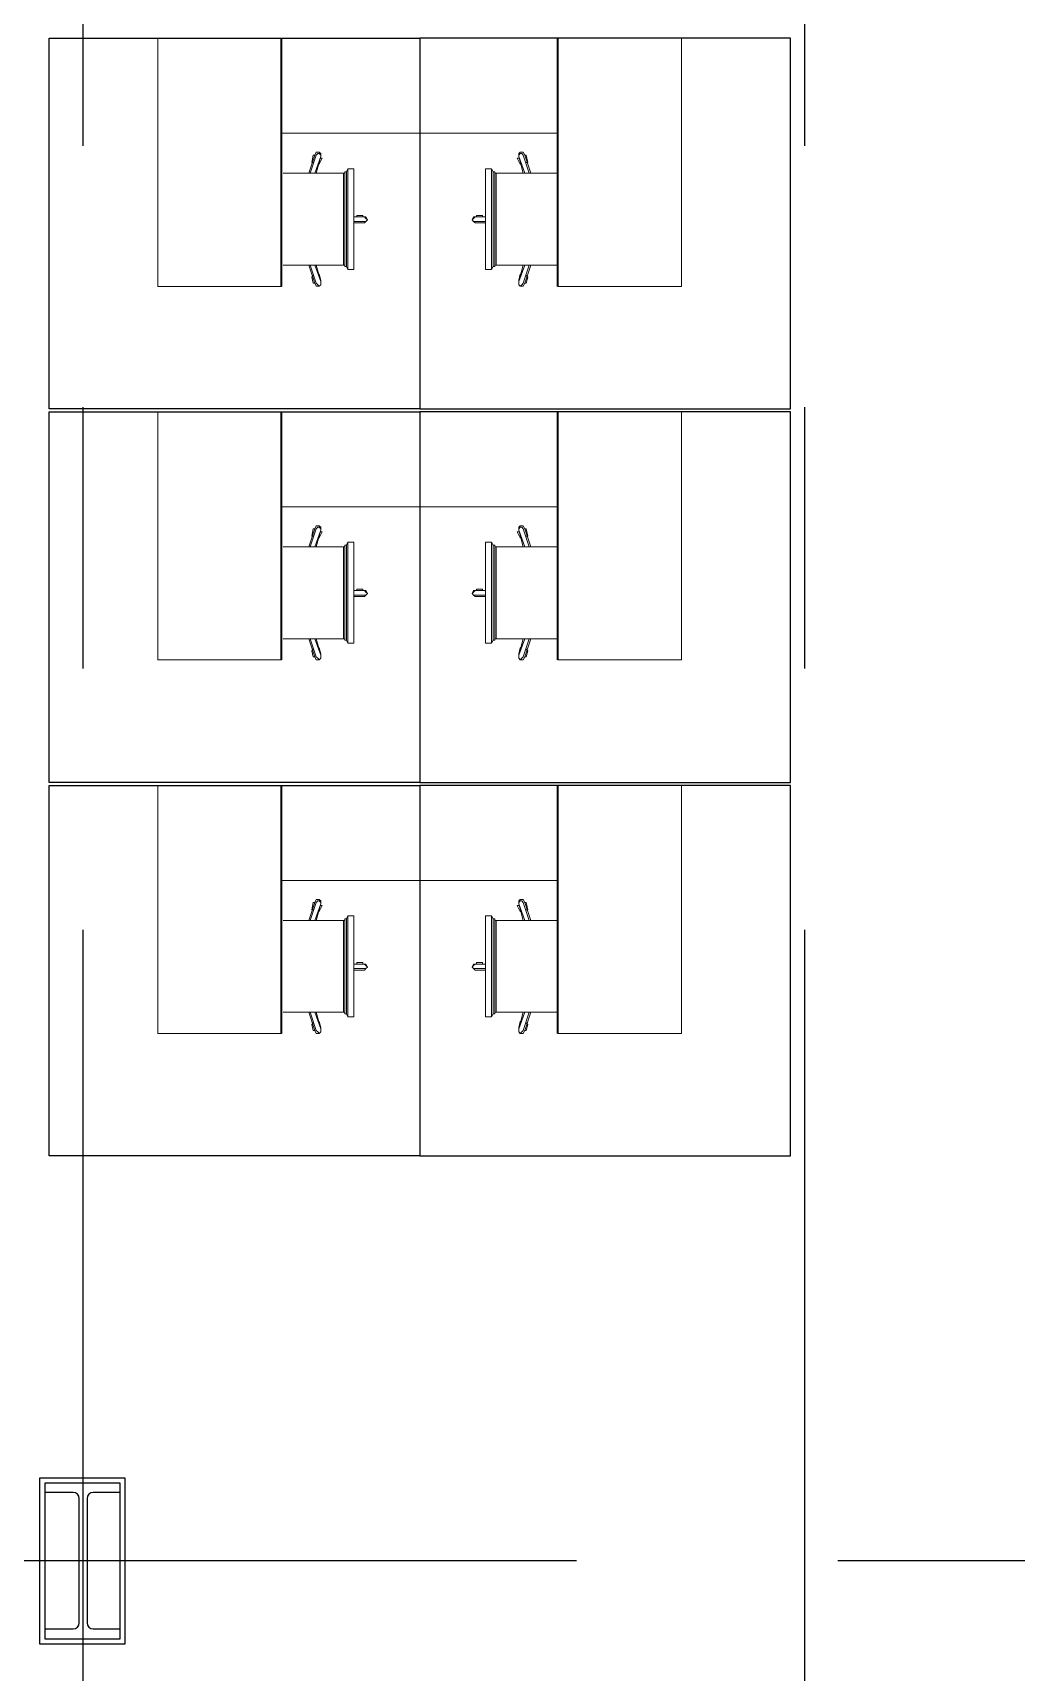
# Model space of a CAD drawing. Header units: millimetres. Extents: x 2148 to 2681, y 758 to 986.
# Drawn here: x 2598.879 to 2601.267, y 930.699 to 934.682 of the extents above; entities that cross this region are included whole.
import ezdxf

# ---------------------------------------------------------------- set-up
doc = ezdxf.new("R2010")
doc.units = ezdxf.units.MM
doc.linetypes.add('CENTER2', pattern=[28.575, 19.05, -3.175, 3.175, -3.175])
for name, color, linetype in [('at_Entity', 7, 'Continuous'), ('COLUMN', 7, 'Continuous'), ('D', 1, 'Continuous'), ('S-COLS', 6, 'Continuous'), ('S_GRID LINES', 252, 'Continuous')]:
    doc.layers.add(name, color=color, linetype=linetype)

msp = doc.modelspace()

# ---------------------------------------------------------------- linework, layer by layer
at = {"layer": 'at_Entity', "color": 0, "lineweight": 15}
for p, q in [((2599.1831599, 934.6687734, 0), (2599.8189365, 934.6687734, 0)), ((2599.1831599, 934.0660548, 0), (2599.1831599, 934.6687734, 0)), ((2600.4547131, 934.6687734, 0), (2599.8189365, 934.6687734, 0)), ((2600.4547131, 934.0660548, 0), (2600.4547131, 934.6687734, 0)), ((2599.4832789, 934.4381939, 0), (2599.8189365, 934.4381939, 0)), ((2600.1545941, 934.4381939, 0), (2599.8189365, 934.4381939, 0)), ((2599.5637992, 934.3849034, 0), (2599.567459, 934.3922237, 0)), ((2599.567459, 934.3922237, 0), (2599.5747787, 934.3922237, 0)), ((2599.5747787, 934.3922237, 0), (2599.5784392, 934.3885639, 0)), ((2600.0630942, 934.3922237, 0), (2600.0594338, 934.3885639, 0)), ((2600.0704139, 934.3922237, 0), (2600.0630942, 934.3922237, 0)), ((2600.0740738, 934.3849034, 0), (2600.0704139, 934.3922237, 0)), ((2599.5491592, 934.3409841, 0), (2599.5637992, 934.3849034, 0)), ((2599.567459, 934.3849034, 0), (2599.552819, 934.3409841, 0)), ((2599.5564789, 934.3666036, 0), (2599.5601387, 934.3849034, 0)), ((2599.5601387, 934.3666036, 0), (2599.5564789, 934.3666036, 0)), ((2599.5601387, 934.3849034, 0), (2599.5637992, 934.3849034, 0)), ((2599.5637992, 934.3409841, 0), (2599.5784392, 934.3812436, 0)), ((2599.5711189, 934.3885639, 0), (2599.567459, 934.3849034, 0)), ((2599.5784392, 934.3812436, 0), (2599.567459, 934.3409841, 0)), ((2599.5747787, 934.3885639, 0), (2599.5711189, 934.3885639, 0)), ((2599.5747787, 934.3629437, 0), (2599.5711189, 934.3629437, 0)), ((2599.5784392, 934.3849034, 0), (2599.5747787, 934.3885639, 0)), ((2599.582099, 934.3775837, 0), (2599.5747787, 934.3629437, 0)), ((2599.5784392, 934.3885639, 0), (2599.5784392, 934.3812436, 0)), ((2599.5784392, 934.3812436, 0), (2599.5784392, 934.3849034, 0)), ((2599.5784392, 934.3775837, 0), (2599.582099, 934.3775837, 0)), ((2600.0594338, 934.3775837, 0), (2600.0557739, 934.3775837, 0)), ((2600.0557739, 934.3775837, 0), (2600.0630942, 934.3629437, 0)), ((2600.0594338, 934.3885639, 0), (2600.0594338, 934.3812436, 0)), ((2600.0594338, 934.3849034, 0), (2600.0630942, 934.3885639, 0)), ((2600.0594338, 934.3812436, 0), (2600.0594338, 934.3849034, 0)), ((2600.0740738, 934.3409841, 0), (2600.0594338, 934.3812436, 0)), ((2600.0594338, 934.3812436, 0), (2600.0704139, 934.3409841, 0)), ((2600.0630942, 934.3885639, 0), (2600.0667541, 934.3885639, 0)), ((2600.0630942, 934.3629437, 0), (2600.0667541, 934.3629437, 0)), ((2600.0667541, 934.3885639, 0), (2600.0704139, 934.3849034, 0)), ((2600.0704139, 934.3849034, 0), (2600.0850539, 934.3409841, 0)), ((2600.0887138, 934.3409841, 0), (2600.0740738, 934.3849034, 0)), ((2600.0777342, 934.3849034, 0), (2600.0740738, 934.3849034, 0)), ((2600.0813941, 934.3666036, 0), (2600.0777342, 934.3849034, 0)), ((2600.0777342, 934.3666036, 0), (2600.0813941, 934.3666036, 0)), ((2599.4869393, 934.3409841, 0), (2599.6333387, 934.3409841, 0)), ((2599.6333387, 934.1177243, 0), (2599.6333387, 934.3409841, 0)), ((2599.6333387, 934.3409841, 0), (2599.6369992, 934.3409841, 0)), ((2599.6369992, 934.1140644, 0), (2599.6369992, 934.3446439, 0)), ((2599.6369992, 934.3446439, 0), (2599.640659, 934.3446439, 0)), ((2599.6369992, 934.3409841, 0), (2599.6369992, 934.3373236, 0)), ((2599.640659, 934.3446439, 0), (2599.6443188, 934.3519636, 0)), ((2599.640659, 934.1140644, 0), (2599.640659, 934.3446439, 0)), ((2599.6443188, 934.3519636, 0), (2599.6479787, 934.3519636, 0)), ((2599.6443188, 934.1067441, 0), (2599.6443188, 934.3519636, 0)), ((2599.6479787, 934.3519636, 0), (2599.6516385, 934.3519636, 0)), ((2599.6516385, 934.3519636, 0), (2599.6589588, 934.3519636, 0)), ((2599.6589588, 934.3519636, 0), (2599.6589588, 934.3446439, 0)), ((2599.6589588, 934.3446439, 0), (2599.6589588, 934.1140644, 0)), ((2599.9862344, 934.3519636, 0), (2599.9789141, 934.3519636, 0)), ((2599.9789141, 934.3519636, 0), (2599.9789141, 934.3446439, 0)), ((2599.9789141, 934.3446439, 0), (2599.9789141, 934.1140644, 0)), ((2599.9898943, 934.3519636, 0), (2599.9862344, 934.3519636, 0)), ((2599.9935541, 934.3519636, 0), (2599.9898943, 934.3519636, 0)), ((2599.9972139, 934.3446439, 0), (2599.9935541, 934.3519636, 0)), ((2599.9935541, 934.1067441, 0), (2599.9935541, 934.3519636, 0)), ((2599.9972139, 934.1140644, 0), (2599.9972139, 934.3446439, 0)), ((2600.0008738, 934.3446439, 0), (2599.9972139, 934.3446439, 0)), ((2600.0008738, 934.1140644, 0), (2600.0008738, 934.3446439, 0)), ((2600.0045342, 934.3409841, 0), (2600.0008738, 934.3409841, 0)), ((2600.0008738, 934.3409841, 0), (2600.0008738, 934.3373236, 0)), ((2600.0045342, 934.1177243, 0), (2600.0045342, 934.3409841, 0)), ((2600.1509336, 934.3409841, 0), (2600.0045342, 934.3409841, 0)), ((2599.6589588, 934.2348442, 0), (2599.684579, 934.2348442, 0)), ((2599.684579, 934.2348442, 0), (2599.6589588, 934.2348442, 0)), ((2599.6662785, 934.2348442, 0), (2599.6662785, 934.2385041, 0)), ((2599.6662785, 934.2385041, 0), (2599.6809185, 934.2385041, 0)), ((2599.6809185, 934.2385041, 0), (2599.6809185, 934.2348442, 0)), ((2599.6882388, 934.2311838, 0), (2599.684579, 934.2348442, 0)), ((2599.684579, 934.2348442, 0), (2599.6882388, 934.2348442, 0)), ((2599.6882388, 934.2348442, 0), (2599.6918987, 934.2275239, 0)), ((2599.9496341, 934.2348442, 0), (2599.9459743, 934.2275239, 0)), ((2599.9496341, 934.2311838, 0), (2599.9532939, 934.2348442, 0)), ((2599.9532939, 934.2348442, 0), (2599.9496341, 934.2348442, 0)), ((2599.9789141, 934.2348442, 0), (2599.9532939, 934.2348442, 0)), ((2599.9532939, 934.2348442, 0), (2599.9789141, 934.2348442, 0)), ((2599.9715944, 934.2385041, 0), (2599.9569544, 934.2385041, 0)), ((2599.9569544, 934.2385041, 0), (2599.9569544, 934.2348442, 0)), ((2599.9715944, 934.2348442, 0), (2599.9715944, 934.2385041, 0)), ((2599.684579, 934.2238641, 0), (2599.6589588, 934.2238641, 0)), ((2599.684579, 934.2202042, 0), (2599.6589588, 934.2202042, 0)), ((2599.6809185, 934.2202042, 0), (2599.6662785, 934.2202042, 0)), ((2599.684579, 934.2238641, 0), (2599.6882388, 934.2238641, 0)), ((2599.6882388, 934.2238641, 0), (2599.684579, 934.2202042, 0)), ((2599.6918987, 934.2275239, 0), (2599.6882388, 934.2311838, 0)), ((2599.6882388, 934.2238641, 0), (2599.6918987, 934.2275239, 0)), ((2599.6918987, 934.2275239, 0), (2599.6882388, 934.2238641, 0)), ((2599.9459743, 934.2275239, 0), (2599.9496341, 934.2311838, 0)), ((2599.9496341, 934.2238641, 0), (2599.9459743, 934.2275239, 0)), ((2599.9459743, 934.2275239, 0), (2599.9496341, 934.2238641, 0)), ((2599.9532939, 934.2238641, 0), (2599.9496341, 934.2238641, 0)), ((2599.9496341, 934.2238641, 0), (2599.9532939, 934.2202042, 0)), ((2599.9532939, 934.2238641, 0), (2599.9789141, 934.2238641, 0)), ((2599.9532939, 934.2202042, 0), (2599.9789141, 934.2202042, 0)), ((2599.9569544, 934.2202042, 0), (2599.9715944, 934.2202042, 0)), ((2599.6333387, 934.1177243, 0), (2599.4869393, 934.1177243, 0)), ((2599.5637992, 934.0738043, 0), (2599.5491592, 934.1177243, 0)), ((2599.567459, 934.0738043, 0), (2599.552819, 934.1177243, 0)), ((2599.5637992, 934.1177243, 0), (2599.5784392, 934.0774641, 0)), ((2599.5784392, 934.0774641, 0), (2599.567459, 934.1177243, 0)), ((2599.6369992, 934.1177243, 0), (2599.6333387, 934.1177243, 0)), ((2599.6369992, 934.1213841, 0), (2599.6369992, 934.1177243, 0)), ((2599.640659, 934.1140644, 0), (2599.6369992, 934.1140644, 0)), ((2599.6443188, 934.1067441, 0), (2599.640659, 934.1140644, 0)), ((2599.6589588, 934.1140644, 0), (2599.6589588, 934.1067441, 0)), ((2599.9789141, 934.1140644, 0), (2599.9789141, 934.1067441, 0)), ((2599.9935541, 934.1067441, 0), (2599.9972139, 934.1140644, 0)), ((2599.9972139, 934.1140644, 0), (2600.0008738, 934.1140644, 0)), ((2600.0008738, 934.1213841, 0), (2600.0008738, 934.1177243, 0)), ((2600.0008738, 934.1177243, 0), (2600.0045342, 934.1177243, 0)), ((2600.0045342, 934.1177243, 0), (2600.1509336, 934.1177243, 0)), ((2600.0740738, 934.1177243, 0), (2600.0594338, 934.0774641, 0)), ((2600.0594338, 934.0774641, 0), (2600.0704139, 934.1177243, 0)), ((2600.0704139, 934.0738043, 0), (2600.0850539, 934.1177243, 0)), ((2600.0740738, 934.0738043, 0), (2600.0887138, 934.1177243, 0)), ((2599.5564789, 934.0884443, 0), (2599.5601387, 934.0921041, 0)), ((2599.5601387, 934.0738043, 0), (2599.5564789, 934.0884443, 0)), ((2599.5637992, 934.0738043, 0), (2599.5601387, 934.0738043, 0)), ((2599.567459, 934.0664846, 0), (2599.5637992, 934.0738043, 0)), ((2599.5711189, 934.0701444, 0), (2599.567459, 934.0738043, 0)), ((2599.5711189, 934.0957639, 0), (2599.5747787, 934.0957639, 0)), ((2599.5747787, 934.0957639, 0), (2599.5784392, 934.081124, 0)), ((2599.5784392, 934.081124, 0), (2599.5784392, 934.0774641, 0)), ((2599.5784392, 934.0774641, 0), (2599.5784392, 934.0701444, 0)), ((2599.5784392, 934.0738043, 0), (2599.5784392, 934.0701444, 0)), ((2599.6479787, 934.1067441, 0), (2599.6443188, 934.1067441, 0)), ((2599.6479787, 934.1067441, 0), (2599.6516385, 934.1067441, 0)), ((2599.6589588, 934.1067441, 0), (2599.6516385, 934.1067441, 0)), ((2599.9789141, 934.1067441, 0), (2599.9862344, 934.1067441, 0)), ((2599.9898943, 934.1067441, 0), (2599.9862344, 934.1067441, 0)), ((2599.9898943, 934.1067441, 0), (2599.9935541, 934.1067441, 0)), ((2600.0630942, 934.0957639, 0), (2600.0594338, 934.081124, 0)), ((2600.0594338, 934.081124, 0), (2600.0594338, 934.0774641, 0)), ((2600.0594338, 934.0774641, 0), (2600.0594338, 934.0701444, 0)), ((2600.0594338, 934.0738043, 0), (2600.0594338, 934.0701444, 0)), ((2600.0667541, 934.0957639, 0), (2600.0630942, 934.0957639, 0)), ((2600.0667541, 934.0701444, 0), (2600.0704139, 934.0738043, 0)), ((2600.0704139, 934.0664846, 0), (2600.0740738, 934.0738043, 0)), ((2600.0740738, 934.0738043, 0), (2600.0777342, 934.0738043, 0)), ((2600.0813941, 934.0884443, 0), (2600.0777342, 934.0921041, 0)), ((2600.0777342, 934.0738043, 0), (2600.0813941, 934.0884443, 0)), ((2599.1831599, 934.0660548, 0), (2599.4832789, 934.0660548, 0)), ((2599.5747787, 934.0664846, 0), (2599.567459, 934.0664846, 0)), ((2599.5747787, 934.0664846, 0), (2599.5711189, 934.0701444, 0)), ((2599.5784392, 934.0701444, 0), (2599.5747787, 934.0664846, 0)), ((2599.5784392, 934.0701444, 0), (2599.5747787, 934.0664846, 0)), ((2600.0594338, 934.0701444, 0), (2600.0630942, 934.0664846, 0)), ((2600.0594338, 934.0701444, 0), (2600.0630942, 934.0664846, 0)), ((2600.0630942, 934.0664846, 0), (2600.0667541, 934.0701444, 0)), ((2600.0630942, 934.0664846, 0), (2600.0704139, 934.0664846, 0)), ((2600.4547131, 934.0660548, 0), (2600.1545941, 934.0660548, 0)), ((2599.1831599, 933.7610417, 0), (2599.8189365, 933.7610417, 0)), ((2599.1831599, 933.1583231, 0), (2599.1831599, 933.7610417, 0)), ((2599.8189365, 933.5304622, 0), (2599.8189365, 933.7610417, 0)), ((2600.4547131, 933.7610417, 0), (2599.8189365, 933.7610417, 0)), ((2599.8189365, 933.5304622, 0), (2599.8189365, 933.7610417, 0)), ((2600.4547131, 933.1583231, 0), (2600.4547131, 933.7610417, 0)), ((2599.4832789, 933.5304622, 0), (2599.8189365, 933.5304622, 0)), ((2600.1545941, 933.5304622, 0), (2599.8189365, 933.5304622, 0)), ((2599.5491592, 933.4332524, 0), (2599.5637992, 933.4771718, 0)), ((2599.567459, 933.4771718, 0), (2599.552819, 933.4332524, 0)), ((2599.5564789, 933.4588719, 0), (2599.5601387, 933.4771718, 0)), ((2599.5601387, 933.4771718, 0), (2599.5637992, 933.4771718, 0)), ((2599.5637992, 933.4771718, 0), (2599.567459, 933.4844921, 0)), ((2599.567459, 933.4844921, 0), (2599.5747787, 933.4844921, 0)), ((2599.5711189, 933.4808322, 0), (2599.567459, 933.4771718, 0)), ((2599.5747787, 933.4808322, 0), (2599.5711189, 933.4808322, 0)), ((2599.5747787, 933.4844921, 0), (2599.5784392, 933.4808322, 0)), ((2599.5784392, 933.4771718, 0), (2599.5747787, 933.4808322, 0)), ((2599.5784392, 933.4808322, 0), (2599.5784392, 933.4735119, 0)), ((2599.5784392, 933.4735119, 0), (2599.5784392, 933.4771718, 0)), ((2600.0630942, 933.4844921, 0), (2600.0594338, 933.4808322, 0)), ((2600.0594338, 933.4808322, 0), (2600.0594338, 933.4735119, 0)), ((2600.0594338, 933.4771718, 0), (2600.0630942, 933.4808322, 0)), ((2600.0594338, 933.4735119, 0), (2600.0594338, 933.4771718, 0)), ((2600.0704139, 933.4844921, 0), (2600.0630942, 933.4844921, 0)), ((2600.0630942, 933.4808322, 0), (2600.0667541, 933.4808322, 0)), ((2600.0667541, 933.4808322, 0), (2600.0704139, 933.4771718, 0)), ((2600.0740738, 933.4771718, 0), (2600.0704139, 933.4844921, 0)), ((2600.0704139, 933.4771718, 0), (2600.0850539, 933.4332524, 0)), ((2600.0887138, 933.4332524, 0), (2600.0740738, 933.4771718, 0)), ((2600.0777342, 933.4771718, 0), (2600.0740738, 933.4771718, 0)), ((2600.0813941, 933.4588719, 0), (2600.0777342, 933.4771718, 0)), ((2599.5601387, 933.4588719, 0), (2599.5564789, 933.4588719, 0)), ((2599.5637992, 933.4332524, 0), (2599.5784392, 933.4735119, 0)), ((2599.5784392, 933.4735119, 0), (2599.567459, 933.4332524, 0)), ((2599.5747787, 933.4552121, 0), (2599.5711189, 933.4552121, 0)), ((2599.582099, 933.4698521, 0), (2599.5747787, 933.4552121, 0)), ((2599.5784392, 933.4698521, 0), (2599.582099, 933.4698521, 0)), ((2599.6369992, 933.2063327, 0), (2599.6369992, 933.4369122, 0)), ((2599.6369992, 933.4369122, 0), (2599.640659, 933.4369122, 0)), ((2599.640659, 933.4369122, 0), (2599.6443188, 933.4442319, 0)), ((2599.640659, 933.2063327, 0), (2599.640659, 933.4369122, 0)), ((2599.6443188, 933.4442319, 0), (2599.6479787, 933.4442319, 0)), ((2599.6443188, 933.1990124, 0), (2599.6443188, 933.4442319, 0)), ((2599.6479787, 933.4442319, 0), (2599.6516385, 933.4442319, 0)), ((2599.6516385, 933.4442319, 0), (2599.6589588, 933.4442319, 0)), ((2599.6589588, 933.4442319, 0), (2599.6589588, 933.4369122, 0)), ((2599.6589588, 933.4369122, 0), (2599.6589588, 933.2063327, 0)), ((2599.9862344, 933.4442319, 0), (2599.9789141, 933.4442319, 0)), ((2599.9789141, 933.4442319, 0), (2599.9789141, 933.4369122, 0)), ((2599.9789141, 933.4369122, 0), (2599.9789141, 933.2063327, 0)), ((2599.9898943, 933.4442319, 0), (2599.9862344, 933.4442319, 0)), ((2599.9935541, 933.4442319, 0), (2599.9898943, 933.4442319, 0)), ((2599.9972139, 933.4369122, 0), (2599.9935541, 933.4442319, 0)), ((2599.9935541, 933.1990124, 0), (2599.9935541, 933.4442319, 0)), ((2599.9972139, 933.2063327, 0), (2599.9972139, 933.4369122, 0)), ((2600.0008738, 933.4369122, 0), (2599.9972139, 933.4369122, 0)), ((2600.0008738, 933.2063327, 0), (2600.0008738, 933.4369122, 0)), ((2600.0594338, 933.4698521, 0), (2600.0557739, 933.4698521, 0)), ((2600.0557739, 933.4698521, 0), (2600.0630942, 933.4552121, 0)), ((2600.0740738, 933.4332524, 0), (2600.0594338, 933.4735119, 0)), ((2600.0594338, 933.4735119, 0), (2600.0704139, 933.4332524, 0)), ((2600.0630942, 933.4552121, 0), (2600.0667541, 933.4552121, 0)), ((2600.0777342, 933.4588719, 0), (2600.0813941, 933.4588719, 0)), ((2599.4869393, 933.4332524, 0), (2599.6333387, 933.4332524, 0)), ((2599.6333387, 933.2099926, 0), (2599.6333387, 933.4332524, 0)), ((2599.6333387, 933.4332524, 0), (2599.6369992, 933.4332524, 0)), ((2599.6369992, 933.4332524, 0), (2599.6369992, 933.4295919, 0)), ((2600.0045342, 933.4332524, 0), (2600.0008738, 933.4332524, 0)), ((2600.0008738, 933.4332524, 0), (2600.0008738, 933.4295919, 0)), ((2600.0045342, 933.2099926, 0), (2600.0045342, 933.4332524, 0)), ((2600.1509336, 933.4332524, 0), (2600.0045342, 933.4332524, 0)), ((2599.6589588, 933.3271126, 0), (2599.684579, 933.3271126, 0)), ((2599.684579, 933.3271126, 0), (2599.6589588, 933.3271126, 0)), ((2599.6662785, 933.3271126, 0), (2599.6662785, 933.3307724, 0)), ((2599.6662785, 933.3307724, 0), (2599.6809185, 933.3307724, 0)), ((2599.6809185, 933.3307724, 0), (2599.6809185, 933.3271126, 0)), ((2599.6882388, 933.3234521, 0), (2599.684579, 933.3271126, 0)), ((2599.684579, 933.3271126, 0), (2599.6882388, 933.3271126, 0)), ((2599.6882388, 933.3271126, 0), (2599.6918987, 933.3197922, 0)), ((2599.6918987, 933.3197922, 0), (2599.6882388, 933.3234521, 0)), ((2599.6882388, 933.3161324, 0), (2599.6918987, 933.3197922, 0)), ((2599.6918987, 933.3197922, 0), (2599.6882388, 933.3161324, 0)), ((2599.9496341, 933.3271126, 0), (2599.9459743, 933.3197922, 0)), ((2599.9459743, 933.3197922, 0), (2599.9496341, 933.3234521, 0)), ((2599.9496341, 933.3161324, 0), (2599.9459743, 933.3197922, 0)), ((2599.9459743, 933.3197922, 0), (2599.9496341, 933.3161324, 0)), ((2599.9496341, 933.3234521, 0), (2599.9532939, 933.3271126, 0)), ((2599.9532939, 933.3271126, 0), (2599.9496341, 933.3271126, 0)), ((2599.9789141, 933.3271126, 0), (2599.9532939, 933.3271126, 0)), ((2599.9532939, 933.3271126, 0), (2599.9789141, 933.3271126, 0)), ((2599.9715944, 933.3307724, 0), (2599.9569544, 933.3307724, 0)), ((2599.9569544, 933.3307724, 0), (2599.9569544, 933.3271126, 0)), ((2599.9715944, 933.3271126, 0), (2599.9715944, 933.3307724, 0)), ((2599.684579, 933.3161324, 0), (2599.6589588, 933.3161324, 0)), ((2599.684579, 933.3124726, 0), (2599.6589588, 933.3124726, 0)), ((2599.6809185, 933.3124726, 0), (2599.6662785, 933.3124726, 0)), ((2599.684579, 933.3161324, 0), (2599.6882388, 933.3161324, 0)), ((2599.6882388, 933.3161324, 0), (2599.684579, 933.3124726, 0)), ((2599.9532939, 933.3161324, 0), (2599.9496341, 933.3161324, 0)), ((2599.9496341, 933.3161324, 0), (2599.9532939, 933.3124726, 0)), ((2599.9532939, 933.3161324, 0), (2599.9789141, 933.3161324, 0)), ((2599.9532939, 933.3124726, 0), (2599.9789141, 933.3124726, 0)), ((2599.9569544, 933.3124726, 0), (2599.9715944, 933.3124726, 0)), ((2599.6333387, 933.2099926, 0), (2599.4869393, 933.2099926, 0)), ((2599.5637992, 933.1660726, 0), (2599.5491592, 933.2099926, 0)), ((2599.567459, 933.1660726, 0), (2599.552819, 933.2099926, 0)), ((2599.5637992, 933.2099926, 0), (2599.5784392, 933.1697324, 0)), ((2599.5784392, 933.1697324, 0), (2599.567459, 933.2099926, 0)), ((2599.6369992, 933.2099926, 0), (2599.6333387, 933.2099926, 0)), ((2599.6369992, 933.2136524, 0), (2599.6369992, 933.2099926, 0)), ((2599.640659, 933.2063327, 0), (2599.6369992, 933.2063327, 0)), ((2599.6443188, 933.1990124, 0), (2599.640659, 933.2063327, 0)), ((2599.6479787, 933.1990124, 0), (2599.6443188, 933.1990124, 0)), ((2599.6479787, 933.1990124, 0), (2599.6516385, 933.1990124, 0)), ((2599.6589588, 933.1990124, 0), (2599.6516385, 933.1990124, 0)), ((2599.6589588, 933.2063327, 0), (2599.6589588, 933.1990124, 0)), ((2599.9789141, 933.2063327, 0), (2599.9789141, 933.1990124, 0)), ((2599.9789141, 933.1990124, 0), (2599.9862344, 933.1990124, 0)), ((2599.9898943, 933.1990124, 0), (2599.9862344, 933.1990124, 0)), ((2599.9898943, 933.1990124, 0), (2599.9935541, 933.1990124, 0)), ((2599.9935541, 933.1990124, 0), (2599.9972139, 933.2063327, 0)), ((2599.9972139, 933.2063327, 0), (2600.0008738, 933.2063327, 0)), ((2600.0008738, 933.2136524, 0), (2600.0008738, 933.2099926, 0)), ((2600.0008738, 933.2099926, 0), (2600.0045342, 933.2099926, 0)), ((2600.0045342, 933.2099926, 0), (2600.1509336, 933.2099926, 0)), ((2600.0740738, 933.2099926, 0), (2600.0594338, 933.1697324, 0)), ((2600.0594338, 933.1697324, 0), (2600.0704139, 933.2099926, 0)), ((2600.0704139, 933.1660726, 0), (2600.0850539, 933.2099926, 0)), ((2600.0740738, 933.1660726, 0), (2600.0887138, 933.2099926, 0)), ((2599.1831599, 933.1583231, 0), (2599.4832789, 933.1583231, 0)), ((2599.5564789, 933.1807126, 0), (2599.5601387, 933.1843724, 0)), ((2599.5601387, 933.1660726, 0), (2599.5564789, 933.1807126, 0)), ((2599.5637992, 933.1660726, 0), (2599.5601387, 933.1660726, 0)), ((2599.567459, 933.1587529, 0), (2599.5637992, 933.1660726, 0)), ((2599.5711189, 933.1624127, 0), (2599.567459, 933.1660726, 0)), ((2599.5747787, 933.1587529, 0), (2599.567459, 933.1587529, 0)), ((2599.5711189, 933.1880323, 0), (2599.5747787, 933.1880323, 0)), ((2599.5747787, 933.1587529, 0), (2599.5711189, 933.1624127, 0)), ((2599.5747787, 933.1880323, 0), (2599.5784392, 933.1733923, 0)), ((2599.5784392, 933.1624127, 0), (2599.5747787, 933.1587529, 0)), ((2599.5784392, 933.1624127, 0), (2599.5747787, 933.1587529, 0)), ((2599.5784392, 933.1733923, 0), (2599.5784392, 933.1697324, 0)), ((2599.5784392, 933.1697324, 0), (2599.5784392, 933.1624127, 0)), ((2599.5784392, 933.1660726, 0), (2599.5784392, 933.1624127, 0)), ((2600.0630942, 933.1880323, 0), (2600.0594338, 933.1733923, 0)), ((2600.0594338, 933.1733923, 0), (2600.0594338, 933.1697324, 0)), ((2600.0594338, 933.1697324, 0), (2600.0594338, 933.1624127, 0)), ((2600.0594338, 933.1660726, 0), (2600.0594338, 933.1624127, 0)), ((2600.0594338, 933.1624127, 0), (2600.0630942, 933.1587529, 0)), ((2600.0594338, 933.1624127, 0), (2600.0630942, 933.1587529, 0)), ((2600.0667541, 933.1880323, 0), (2600.0630942, 933.1880323, 0)), ((2600.0630942, 933.1587529, 0), (2600.0667541, 933.1624127, 0)), ((2600.0630942, 933.1587529, 0), (2600.0704139, 933.1587529, 0)), ((2600.0667541, 933.1624127, 0), (2600.0704139, 933.1660726, 0)), ((2600.0704139, 933.1587529, 0), (2600.0740738, 933.1660726, 0)), ((2600.0740738, 933.1660726, 0), (2600.0777342, 933.1660726, 0)), ((2600.0813941, 933.1807126, 0), (2600.0777342, 933.1843724, 0)), ((2600.0777342, 933.1660726, 0), (2600.0813941, 933.1807126, 0)), ((2600.4547131, 933.1583231, 0), (2600.1545941, 933.1583231, 0)), ((2599.1831599, 932.85331, 0), (2599.8189365, 932.85331, 0)), ((2599.1831599, 932.2505914, 0), (2599.1831599, 932.85331, 0)), ((2599.8189365, 932.6227305, 0), (2599.8189365, 932.85331, 0)), ((2600.4547131, 932.85331, 0), (2599.8189365, 932.85331, 0)), ((2599.8189365, 932.6227305, 0), (2599.8189365, 932.85331, 0)), ((2600.4547131, 932.2505914, 0), (2600.4547131, 932.85331, 0)), ((2599.4832789, 932.6227305, 0), (2599.8189365, 932.6227305, 0)), ((2600.1545941, 932.6227305, 0), (2599.8189365, 932.6227305, 0)), ((2599.5491592, 932.5255207, 0), (2599.5637992, 932.5694401, 0)), ((2599.567459, 932.5694401, 0), (2599.552819, 932.5255207, 0)), ((2599.5564789, 932.5511402, 0), (2599.5601387, 932.5694401, 0)), ((2599.5601387, 932.5694401, 0), (2599.5637992, 932.5694401, 0)), ((2599.5637992, 932.5694401, 0), (2599.567459, 932.5767604, 0)), ((2599.5637992, 932.5255207, 0), (2599.5784392, 932.5657802, 0)), ((2599.567459, 932.5767604, 0), (2599.5747787, 932.5767604, 0)), ((2599.5711189, 932.5731005, 0), (2599.567459, 932.5694401, 0)), ((2599.5784392, 932.5657802, 0), (2599.567459, 932.5255207, 0)), ((2599.5747787, 932.5731005, 0), (2599.5711189, 932.5731005, 0)), ((2599.5747787, 932.5767604, 0), (2599.5784392, 932.5731005, 0)), ((2599.5784392, 932.5694401, 0), (2599.5747787, 932.5731005, 0)), ((2599.582099, 932.5621204, 0), (2599.5747787, 932.5474804, 0)), ((2599.5784392, 932.5731005, 0), (2599.5784392, 932.5657802, 0)), ((2599.5784392, 932.5657802, 0), (2599.5784392, 932.5694401, 0)), ((2599.5784392, 932.5621204, 0), (2599.582099, 932.5621204, 0)), ((2600.0594338, 932.5621204, 0), (2600.0557739, 932.5621204, 0)), ((2600.0557739, 932.5621204, 0), (2600.0630942, 932.5474804, 0)), ((2600.0630942, 932.5767604, 0), (2600.0594338, 932.5731005, 0)), ((2600.0594338, 932.5731005, 0), (2600.0594338, 932.5657802, 0)), ((2600.0594338, 932.5694401, 0), (2600.0630942, 932.5731005, 0)), ((2600.0594338, 932.5657802, 0), (2600.0594338, 932.5694401, 0)), ((2600.0740738, 932.5255207, 0), (2600.0594338, 932.5657802, 0)), ((2600.0594338, 932.5657802, 0), (2600.0704139, 932.5255207, 0)), ((2600.0704139, 932.5767604, 0), (2600.0630942, 932.5767604, 0)), ((2600.0630942, 932.5731005, 0), (2600.0667541, 932.5731005, 0)), ((2600.0667541, 932.5731005, 0), (2600.0704139, 932.5694401, 0)), ((2600.0740738, 932.5694401, 0), (2600.0704139, 932.5767604, 0)), ((2600.0704139, 932.5694401, 0), (2600.0850539, 932.5255207, 0)), ((2600.0887138, 932.5255207, 0), (2600.0740738, 932.5694401, 0)), ((2600.0777342, 932.5694401, 0), (2600.0740738, 932.5694401, 0)), ((2600.0813941, 932.5511402, 0), (2600.0777342, 932.5694401, 0)), ((2599.4869393, 932.5255207, 0), (2599.6333387, 932.5255207, 0)), ((2599.5601387, 932.5511402, 0), (2599.5564789, 932.5511402, 0)), ((2599.5747787, 932.5474804, 0), (2599.5711189, 932.5474804, 0)), ((2599.6333387, 932.3022609, 0), (2599.6333387, 932.5255207, 0)), ((2599.6333387, 932.5255207, 0), (2599.6369992, 932.5255207, 0)), ((2599.6369992, 932.298601, 0), (2599.6369992, 932.5291805, 0)), ((2599.6369992, 932.5291805, 0), (2599.640659, 932.5291805, 0)), ((2599.6369992, 932.5255207, 0), (2599.6369992, 932.5218602, 0)), ((2599.640659, 932.5291805, 0), (2599.6443188, 932.5365002, 0)), ((2599.640659, 932.298601, 0), (2599.640659, 932.5291805, 0)), ((2599.6443188, 932.5365002, 0), (2599.6479787, 932.5365002, 0)), ((2599.6443188, 932.2912807, 0), (2599.6443188, 932.5365002, 0)), ((2599.6479787, 932.5365002, 0), (2599.6516385, 932.5365002, 0)), ((2599.6516385, 932.5365002, 0), (2599.6589588, 932.5365002, 0)), ((2599.6589588, 932.5365002, 0), (2599.6589588, 932.5291805, 0)), ((2599.6589588, 932.5291805, 0), (2599.6589588, 932.298601, 0)), ((2599.9862344, 932.5365002, 0), (2599.9789141, 932.5365002, 0)), ((2599.9789141, 932.5365002, 0), (2599.9789141, 932.5291805, 0)), ((2599.9789141, 932.5291805, 0), (2599.9789141, 932.298601, 0)), ((2599.9898943, 932.5365002, 0), (2599.9862344, 932.5365002, 0)), ((2599.9935541, 932.5365002, 0), (2599.9898943, 932.5365002, 0)), ((2599.9972139, 932.5291805, 0), (2599.9935541, 932.5365002, 0)), ((2599.9935541, 932.2912807, 0), (2599.9935541, 932.5365002, 0)), ((2599.9972139, 932.298601, 0), (2599.9972139, 932.5291805, 0)), ((2600.0008738, 932.5291805, 0), (2599.9972139, 932.5291805, 0)), ((2600.0008738, 932.298601, 0), (2600.0008738, 932.5291805, 0)), ((2600.0045342, 932.5255207, 0), (2600.0008738, 932.5255207, 0)), ((2600.0008738, 932.5255207, 0), (2600.0008738, 932.5218602, 0)), ((2600.0045342, 932.3022609, 0), (2600.0045342, 932.5255207, 0)), ((2600.1509336, 932.5255207, 0), (2600.0045342, 932.5255207, 0)), ((2600.0630942, 932.5474804, 0), (2600.0667541, 932.5474804, 0)), ((2600.0777342, 932.5511402, 0), (2600.0813941, 932.5511402, 0)), ((2599.6589588, 932.4193809, 0), (2599.684579, 932.4193809, 0)), ((2599.684579, 932.4193809, 0), (2599.6589588, 932.4193809, 0)), ((2599.684579, 932.4084007, 0), (2599.6589588, 932.4084007, 0)), ((2599.684579, 932.4047409, 0), (2599.6589588, 932.4047409, 0)), ((2599.6662785, 932.4193809, 0), (2599.6662785, 932.4230407, 0)), ((2599.6662785, 932.4230407, 0), (2599.6809185, 932.4230407, 0)), ((2599.6809185, 932.4047409, 0), (2599.6662785, 932.4047409, 0)), ((2599.6809185, 932.4230407, 0), (2599.6809185, 932.4193809, 0)), ((2599.6882388, 932.4157204, 0), (2599.684579, 932.4193809, 0)), ((2599.684579, 932.4193809, 0), (2599.6882388, 932.4193809, 0)), ((2599.684579, 932.4084007, 0), (2599.6882388, 932.4084007, 0)), ((2599.6882388, 932.4084007, 0), (2599.684579, 932.4047409, 0)), ((2599.6882388, 932.4193809, 0), (2599.6918987, 932.4120606, 0)), ((2599.6918987, 932.4120606, 0), (2599.6882388, 932.4157204, 0)), ((2599.6882388, 932.4084007, 0), (2599.6918987, 932.4120606, 0)), ((2599.6918987, 932.4120606, 0), (2599.6882388, 932.4084007, 0)), ((2599.9496341, 932.4193809, 0), (2599.9459743, 932.4120606, 0)), ((2599.9459743, 932.4120606, 0), (2599.9496341, 932.4157204, 0)), ((2599.9496341, 932.4084007, 0), (2599.9459743, 932.4120606, 0)), ((2599.9459743, 932.4120606, 0), (2599.9496341, 932.4084007, 0)), ((2599.9496341, 932.4157204, 0), (2599.9532939, 932.4193809, 0)), ((2599.9532939, 932.4193809, 0), (2599.9496341, 932.4193809, 0)), ((2599.9532939, 932.4084007, 0), (2599.9496341, 932.4084007, 0)), ((2599.9496341, 932.4084007, 0), (2599.9532939, 932.4047409, 0)), ((2599.9789141, 932.4193809, 0), (2599.9532939, 932.4193809, 0)), ((2599.9532939, 932.4193809, 0), (2599.9789141, 932.4193809, 0)), ((2599.9532939, 932.4084007, 0), (2599.9789141, 932.4084007, 0)), ((2599.9532939, 932.4047409, 0), (2599.9789141, 932.4047409, 0)), ((2599.9715944, 932.4230407, 0), (2599.9569544, 932.4230407, 0)), ((2599.9569544, 932.4230407, 0), (2599.9569544, 932.4193809, 0)), ((2599.9569544, 932.4047409, 0), (2599.9715944, 932.4047409, 0)), ((2599.9715944, 932.4193809, 0), (2599.9715944, 932.4230407, 0)), ((2599.6333387, 932.3022609, 0), (2599.4869393, 932.3022609, 0)), ((2599.5637992, 932.2583409, 0), (2599.5491592, 932.3022609, 0)), ((2599.567459, 932.2583409, 0), (2599.552819, 932.3022609, 0)), ((2599.5637992, 932.3022609, 0), (2599.5784392, 932.2620007, 0)), ((2599.5784392, 932.2620007, 0), (2599.567459, 932.3022609, 0)), ((2599.6369992, 932.3022609, 0), (2599.6333387, 932.3022609, 0)), ((2599.6369992, 932.3059207, 0), (2599.6369992, 932.3022609, 0)), ((2599.640659, 932.298601, 0), (2599.6369992, 932.298601, 0)), ((2599.6443188, 932.2912807, 0), (2599.640659, 932.298601, 0)), ((2599.6479787, 932.2912807, 0), (2599.6443188, 932.2912807, 0)), ((2599.6479787, 932.2912807, 0), (2599.6516385, 932.2912807, 0)), ((2599.6589588, 932.2912807, 0), (2599.6516385, 932.2912807, 0)), ((2599.6589588, 932.298601, 0), (2599.6589588, 932.2912807, 0)), ((2599.9789141, 932.298601, 0), (2599.9789141, 932.2912807, 0)), ((2599.9789141, 932.2912807, 0), (2599.9862344, 932.2912807, 0)), ((2599.9898943, 932.2912807, 0), (2599.9862344, 932.2912807, 0)), ((2599.9898943, 932.2912807, 0), (2599.9935541, 932.2912807, 0)), ((2599.9935541, 932.2912807, 0), (2599.9972139, 932.298601, 0)), ((2599.9972139, 932.298601, 0), (2600.0008738, 932.298601, 0)), ((2600.0008738, 932.3059207, 0), (2600.0008738, 932.3022609, 0)), ((2600.0008738, 932.3022609, 0), (2600.0045342, 932.3022609, 0)), ((2600.0045342, 932.3022609, 0), (2600.1509336, 932.3022609, 0)), ((2600.0740738, 932.3022609, 0), (2600.0594338, 932.2620007, 0)), ((2600.0594338, 932.2620007, 0), (2600.0704139, 932.3022609, 0)), ((2600.0704139, 932.2583409, 0), (2600.0850539, 932.3022609, 0)), ((2600.0740738, 932.2583409, 0), (2600.0887138, 932.3022609, 0)), ((2599.1831599, 932.2505914, 0), (2599.4832789, 932.2505914, 0)), ((2599.5564789, 932.2729809, 0), (2599.5601387, 932.2766407, 0)), ((2599.5601387, 932.2583409, 0), (2599.5564789, 932.2729809, 0)), ((2599.5637992, 932.2583409, 0), (2599.5601387, 932.2583409, 0)), ((2599.567459, 932.2510212, 0), (2599.5637992, 932.2583409, 0)), ((2599.5711189, 932.2546811, 0), (2599.567459, 932.2583409, 0)), ((2599.5747787, 932.2510212, 0), (2599.567459, 932.2510212, 0)), ((2599.5711189, 932.2803006, 0), (2599.5747787, 932.2803006, 0)), ((2599.5747787, 932.2510212, 0), (2599.5711189, 932.2546811, 0)), ((2599.5747787, 932.2803006, 0), (2599.5784392, 932.2656606, 0)), ((2599.5784392, 932.2546811, 0), (2599.5747787, 932.2510212, 0)), ((2599.5784392, 932.2546811, 0), (2599.5747787, 932.2510212, 0)), ((2599.5784392, 932.2656606, 0), (2599.5784392, 932.2620007, 0)), ((2599.5784392, 932.2620007, 0), (2599.5784392, 932.2546811, 0)), ((2599.5784392, 932.2583409, 0), (2599.5784392, 932.2546811, 0)), ((2600.0630942, 932.2803006, 0), (2600.0594338, 932.2656606, 0)), ((2600.0594338, 932.2656606, 0), (2600.0594338, 932.2620007, 0)), ((2600.0594338, 932.2620007, 0), (2600.0594338, 932.2546811, 0)), ((2600.0594338, 932.2583409, 0), (2600.0594338, 932.2546811, 0)), ((2600.0594338, 932.2546811, 0), (2600.0630942, 932.2510212, 0)), ((2600.0594338, 932.2546811, 0), (2600.0630942, 932.2510212, 0)), ((2600.0667541, 932.2803006, 0), (2600.0630942, 932.2803006, 0)), ((2600.0630942, 932.2510212, 0), (2600.0667541, 932.2546811, 0)), ((2600.0630942, 932.2510212, 0), (2600.0704139, 932.2510212, 0)), ((2600.0667541, 932.2546811, 0), (2600.0704139, 932.2583409, 0)), ((2600.0704139, 932.2510212, 0), (2600.0740738, 932.2583409, 0)), ((2600.0740738, 932.2583409, 0), (2600.0777342, 932.2583409, 0)), ((2600.0813941, 932.2729809, 0), (2600.0777342, 932.2766407, 0)), ((2600.0777342, 932.2583409, 0), (2600.0813941, 932.2729809, 0)), ((2600.4547131, 932.2505914, 0), (2600.1545941, 932.2505914, 0))]:
    msp.add_line(p, q, dxfattribs=at)
at = {"layer": 'at_Entity', "color": 0, "lineweight": 35}
for p, q in [((2599.4832789, 934.0660548, 0), (2599.4832789, 934.6687734, 0)), ((2600.1545941, 934.0660548, 0), (2600.1545941, 934.6687734, 0)), ((2599.4832789, 933.1583231, 0), (2599.4832789, 933.7610417, 0)), ((2600.1545941, 933.1583231, 0), (2600.1545941, 933.7610417, 0)), ((2599.4832789, 932.2505914, 0), (2599.4832789, 932.85331, 0)), ((2600.1545941, 932.2505914, 0), (2600.1545941, 932.85331, 0))]:
    msp.add_line(p, q, dxfattribs=at)
at = {"layer": 'COLUMN', "color": 4, "lineweight": -3, "ltscale": 0.05, "elevation": 0}
msp.add_lwpolyline([(2599.102999, 931.1716551), (2599.102999, 930.7669669), (2598.896519, 930.7669669), (2598.896519, 931.1716551)], close=True, dxfattribs=at)
at = {"layer": 'COLUMN', "color": 2, "lineweight": -3, "ltscale": 0.05, "elevation": 0}
msp.add_lwpolyline([(2599.090499, 931.1591551), (2599.090499, 930.7794669), (2598.909019, 930.7794669), (2598.909019, 931.1591551)], close=True, dxfattribs=at)
at = {"layer": 'D', "ltscale": 0.5, "elevation": 0}
for points in [[(2598.9189365, 933.7687734), (2598.9189365, 934.6687734), (2599.8189365, 934.6687734), (2599.8189365, 933.7687734)], [(2600.7189365, 933.7687734), (2600.7189365, 934.6687734), (2599.8189365, 934.6687734), (2599.8189365, 933.7687734)], [(2598.9189365, 932.8610417), (2598.9189365, 933.7610417), (2599.8189365, 933.7610417), (2599.8189365, 932.8610417)], [(2600.7189365, 932.8610417), (2600.7189365, 933.7610417), (2599.8189365, 933.7610417), (2599.8189365, 932.8610417)], [(2598.9189365, 931.95331), (2598.9189365, 932.85331), (2599.8189365, 932.85331), (2599.8189365, 931.95331)], [(2600.7189365, 931.95331), (2600.7189365, 932.85331), (2599.8189365, 932.85331), (2599.8189365, 931.95331)]]:
    msp.add_lwpolyline(points, close=True, dxfattribs=at)
at = {"layer": 'S-COLS', "ltscale": 0.5, "elevation": 0}
msp.add_lwpolyline([(2599.001509, 930.7794669), (2598.909019, 930.7794669), (2598.909019, 930.8044879), (2598.977601, 930.8044879, 0.414213562), (2598.9921425, 930.8190294), (2598.9921425, 931.1210926, 0.414213562), (2598.977601, 931.1356341), (2598.909019, 931.1356341), (2598.909019, 931.1591551), (2599.090499, 931.1591551), (2599.090499, 931.1356341), (2599.025417, 931.1356341, 0.414213562), (2599.0108755, 931.1210926), (2599.0108755, 930.8190294, 0.414213562), (2599.025417, 930.8044879), (2599.090499, 930.8044879), (2599.090499, 930.7794669), (2599.001509, 930.7794669)], format="xyb", dxfattribs=at)
at = {"layer": 'S_GRID LINES', "linetype": 'CENTER2', "ltscale": 0.2}
for p, q in [((2599.001509, 922.9776771, 0), (2599.001509, 979.8917928, 0)), ((2600.754194, 922.9776771), (2600.754194, 979.8917928)), ((2657.3496173, 930.969311), (2595.7518229, 930.969311)), ((2657.3496173, 930.969311, 0), (2595.7518229, 930.969311, 0))]:
    msp.add_line(p, q, dxfattribs=at)

doc.saveas('drawing.dxf')
